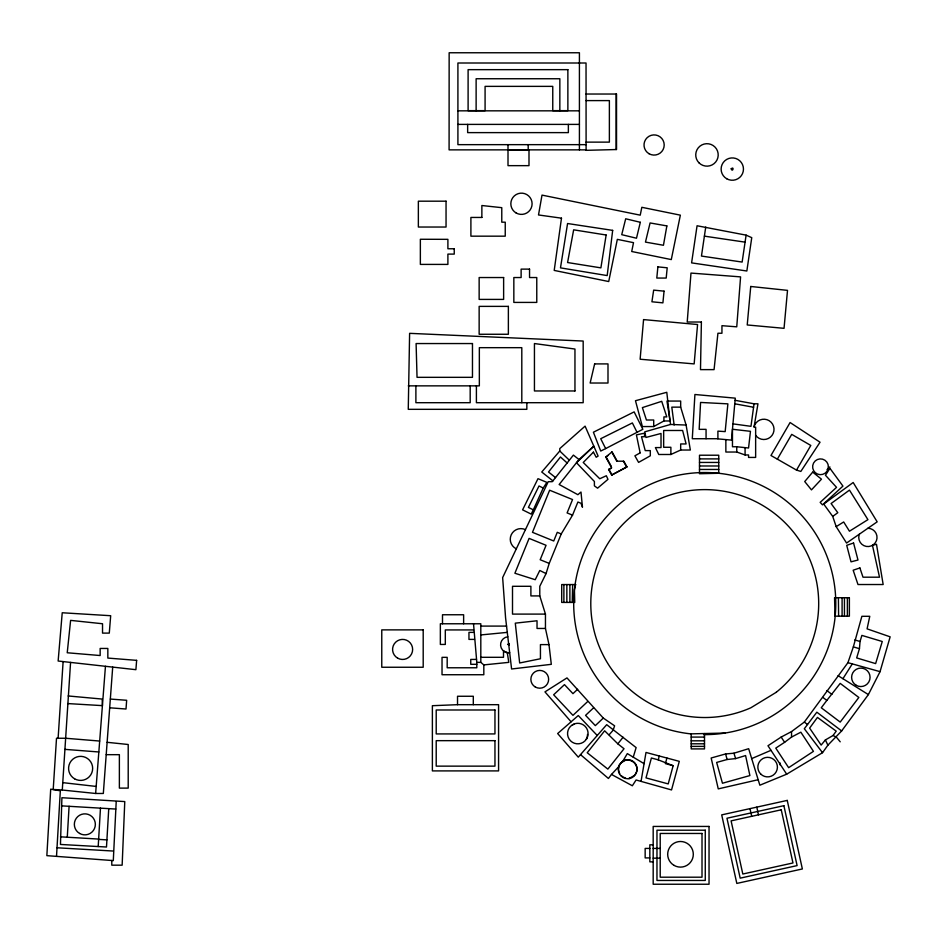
<?xml version="1.0" encoding="UTF-8"?>
<svg xmlns="http://www.w3.org/2000/svg" width="937" height="937" viewBox="0 0 937 937"><rect width="100%" height="100%" fill="white"/><g stroke="black" fill="none" stroke-linecap="round" stroke-linejoin="round"><path stroke-width="1.41" d="M572.226 602.421L572.659 584.559M526.84 402.699L526.84 409.328L408.263 409.328L409.61 333.338L583.177 341.045L583.177 402.699L476.406 402.699L476.406 385.857M108.751 808.631L106.49 847.013L60.46 844.448L61.912 797.715L124.773 801.58L122.15 865.179L111.784 865.179L111.784 860.494M58.117 738.251L63.119 661.581M56.525 856.219L60.331 790.793L50.703 789.165L46.85 855.657L113.295 860.611L116.211 801.58M70.568 662.412L62.287 790.032L95.633 793.475L103.328 793.475L112.698 667.109M67.277 837.233L69.092 806.3M98.209 846.533L100.47 808.151M619.334 765.353L619.919 764.17M95.633 793.475L105.448 666.301M859.44 648.697L860.049 641.505L861.876 635.403L882.256 641.505L875.638 663.607L856.676 657.926L859.44 648.697L853.349 646.881L861.876 616.3L869.77 616.3L867.088 628.856L890.15 636.832L880.054 671.653L868.376 694.598L841.649 730.942L827.886 745.184L822.534 752.692L786.682 774.185L759.848 785.206L748.663 748.698L733.952 753.207L725.589 753.957L711.16 757.998L718.257 788.884L758.162 779.713M725.859 439.594L725.859 452.032L736.751 452.032L745.079 454.96L748.558 454.96L748.558 457.432L755.644 457.432L755.644 427.143L754.039 427.143L757.963 403.8L754.039 403.8L750.97 426.323L732.957 423.875M705.737 227.035L701.462 256.07L742.139 262.067L746.11 235.14L697.069 225.758L691.6 262.875L746.848 271.004L751.755 237.658L746.11 235.14M641.049 781.376L646.003 752.446L679.29 761.348L671.536 789.938L636.094 779.994L632.346 785.768L611.498 774.43L608.418 778.471L580.507 754.636M658.242 759.848L651.402 757.998L646.003 777.897L668.21 783.906L673.141 765.705L658.242 759.848L659.273 756.042M666.921 757.998L665.399 763.608L673.141 765.705M633.248 757.166L636.129 747.597L606.696 724.688L578.281 757.166L557.656 733.542L578.281 715.528L597.244 735.486M579.007 459.552L573.409 455.101L552.256 481.688L548.239 481.688L502.642 577.59L505.582 617.858L511.59 668.995L551.307 664.333L548.988 644.609L545.451 628.458L545.451 614.098L539.782 595.92L539.782 586.293L546.06 573.585L549.223 563.406L561.24 533.938L572.542 515.151L577.895 502.021L580.987 503.274L582.474 507.233L580.987 492.019L577.895 494.701L559.143 484.523L579.007 459.552L593.824 446.188L585.086 426.136L559.776 448.589L559.776 451.002L541.75 472.014L552.9 480.88M786.682 774.185L767.977 745.747L781.165 737.068L791.542 731.574L804.321 722.087L847.926 662.67L853.349 646.881M754.098 426.792L754.777 424.824A10.166 10.166 0 0 1 769.183 420.701A10.166 10.166 0 0 1 772.029 435.412A10.166 10.166 0 0 1 757.131 436.97L755.644 435.26M586.293 739.246L587.136 737.208A10.612 10.612 0 0 0 587.487 734.467M619.72 764.428L618.619 766.993A9.347 9.347 0 0 0 627.638 778.752C633.564 778.87 638.308 772.685 636.668 766.993A9.347 9.347 0 0 0 625.225 760.387L621.044 762.812M859.44 534.125L859.053 535.05A9.147 9.147 0 0 0 866.303 546.423A9.147 9.147 0 0 0 876.997 538.213A9.147 9.147 0 0 0 867.885 528.269M533.329 509.845L543.214 488.036L546.88 482.379L537.99 478.678L522.588 509.845L531.22 514.12L533.329 509.845L528.409 507.421L539.021 485.963L543.214 488.036M619.228 765.529L619.72 764.533M777.323 459.189L791.718 434.37L810.81 445.45L796.509 470.093L770.964 455.499L790.09 422.528L820.039 442.217L800.83 471.44L796.509 470.093M620.926 762.847L620.61 763.374L623.093 761.043A9.206 9.206 0 0 1 634.232 775.567L628.903 778.588L630.097 777.956M842.937 678.693L852.295 663.888M833.028 735.522L836.226 731.153L817.451 717.414L809.627 728.096L821.14 745.091L825.392 739.937L833.028 735.522L836.296 737.068L840.22 741.811M826.832 700.419L821.28 707.775L840.208 722.087L858.831 697.468L840.208 683.389L826.832 700.419L822.944 697.468M619.556 764.744L622.086 761.828M617.846 743.837L604.646 730.79L587.218 752.739L607.855 769.113L624.03 748.745L617.846 743.837L623.082 737.243M609.167 734.749L613.091 730.274L614.602 725.812L603.287 718.07L566.979 677.908L544.959 691.881L571.101 721.806M611.498 774.43L618.783 766.595M603.287 718.07L595.335 725.625L585.566 715.353L593.566 707.845M827.055 469.578L829.877 466.907M577.637 689.269L572.964 693.661L564.472 684.619L553.65 694.774L572.964 715.353L587.663 701.555M611.662 451.821L616.804 461.203L623.831 461.203L626.958 466.895L611.662 475.059L608.605 469.484L611.662 467.809L605.806 457.139L612.06 451.821L617.202 461.203M605.806 457.139L608.16 455.37M509.271 645.066L507.631 644.387L509.271 643.707M784.609 742.303L791.542 737.068L800.842 732.195L813.445 751.357L788.638 767.672L775.777 748.113L784.609 742.303L781.165 737.068M832.724 516.416L837.807 512.703L831.096 503.532L849.461 490.11L867.931 519.648L849.461 531.209L843.675 521.968L836.191 526.653L846.556 543.05L877.173 521.839L853.174 482.508L823.693 504.047L832.724 516.416L836.191 526.653M653.71 426.558L663.911 420.971L670.037 420.971L666.793 392.298L635.473 400.72L642.384 426.558L653.71 426.558L653.71 420.01L646.425 420.01L642.384 407.607L661.721 401.317L666.793 416.895L663.911 416.895L663.911 420.971M608.605 469.484L611.041 468.371M611.662 475.059L626.958 466.895M605.653 448.589L642.841 429.298L634.15 411.882L593.402 432.215L600.722 451.048L605.653 448.589L600.722 438.715L632.37 422.938L636.996 432.215M620.739 763.151L622.543 761.664L627.322 753.606L644.082 763.667M670.576 424.449L644.773 431.84L645.921 437.462L661.018 433.468L661.018 447.581L655.396 447.581L658.77 454.492L670.88 454.492L680.672 450.029L690.346 450.029L686.107 425.047L680.672 407.138L680.672 401.059L666.968 401.059L670.576 424.449L686.107 425.047M751.697 758.607L770.987 750.326M572.273 724.992L574.135 724.219M735.615 758.607L745.583 755.562L749.893 775.567L722.462 783.238L716.641 762.437L727.135 759.497L735.615 758.607L733.952 753.207M480.81 657.306L503.497 657.306L503.497 650.957L507.28 652.667L509.681 652.667M473.525 623.773L476.804 662.365L480.81 662.365L483.82 664.907L508.791 662.365L507.28 652.667M480.81 634.935L507.292 632.381M457.525 704.683L432.379 705.702L432.379 770.905L498.578 770.905L498.578 704.683L457.525 704.683L457.525 696.261L473.302 696.261L473.302 704.683M586.035 94.028L616.534 94.028L616.534 149.533L586.105 150.33L586.035 63.002L457.912 63.002L457.912 144.649L586.035 144.649M724.933 733.062L690.733 733.87A131.051 131.051 0 0 1 596.436 529.792A131.051 131.051 0 0 1 820.871 542.851A131.051 131.051 0 0 1 703.546 734.62M586.035 100.599L609.378 100.599L609.378 142.131L586.035 142.131M457.912 110.835L579.417 110.835M457.912 124.398L579.417 124.398M586.105 149.861L449.092 149.861L449.151 52.765L579.417 52.765L579.417 149.861M408.263 385.857L479.346 385.857L479.346 347.674L521.804 347.674L521.804 402.699M680.672 407.138L671.806 407.138L674.136 425.047M717.906 438.727L692.291 438.727L694.914 394.5L735.276 398.155L731.481 440.109L717.906 438.879L717.906 431.125L725.168 431.617L727.885 403.859L700.571 402.442L699.166 429.345L706.065 429.345L706.065 438.727M736.751 446.75L732.465 446.75L732.465 429.263L750.467 431.325L748.558 448.003L736.751 446.75L736.751 452.032M699.494 458.896L718.749 458.896M699.494 462.445L718.749 462.445M699.494 465.982L718.749 465.982M699.494 469.46L718.749 469.46M539.782 595.92L530.892 595.92L530.892 586.293L512.504 586.293L512.504 614.098L545.451 614.098M480.81 626.092L506.554 626.092M545.451 628.458L537.03 628.458L537.03 620.774L515.291 623.152L519.66 662.974L540.438 658.758L540.438 644.609L548.988 644.609M473.525 629.933L445.309 629.933L445.309 644.445L440.355 644.445L440.355 623.773L480.81 623.773L480.81 662.365M473.771 632.381L468.957 632.381L468.957 639.397L474.485 639.397M476.5 659.425L470.749 659.425L470.749 664.31L476.804 664.31M691.201 737.079L704.507 737.079M691.201 740.816L704.507 740.816M691.201 743.802L704.507 743.802M691.201 746.391L704.507 746.391M106.197 754.672L119.374 754.672L119.374 788.111L128.205 788.111L128.205 744.505L107.123 742.303M653.183 844.811L649.833 844.811L649.833 861.853L653.183 861.853M649.833 848.418L645.16 848.418L645.16 857.917L649.833 857.917M653.183 848.418L660.21 848.418M653.183 858.175L660.21 858.175M508.006 149.861L528.199 150.33L528.199 144.649M61.912 805.879L115.778 809.053M60.46 836.823L98.643 839.072M98.631 839.388L106.912 839.88M57.016 847.774L113.295 851.042M67.675 703.57L102.414 705.631L102.18 699.061L68.132 695.957M62.287 790.032L53.21 789.446L56.513 738.251L65.625 738.251L99.685 741.05M110.32 699.061L126.659 700.279L126.015 709.016L109.676 707.798M64.911 749.366L98.842 751.978M62.767 782.641L96.183 786.436M704.39 236.147L745.079 242.144M735.088 400.31L754.039 403.8M734.772 403.8L753.571 407.255M847.926 662.67L880.054 671.653M854.79 639.936L860.049 641.505M572.542 515.151L567.096 512.926L572.542 499.55L549.632 490.215L532.474 532.321L553.744 540.989L557.269 532.321L561.24 533.938M549.223 563.406L540.18 559.729L546.06 545.299L529.1 538.388L514.893 573.245L535.226 579.71L539.782 570.481L546.06 573.585M838.088 675.671L868.376 694.598M826.832 690.546L831.904 694.387M841.649 730.942L816.841 712.19L804.321 728.74L822.534 752.692M804.321 722.087L807.53 724.512M555.524 477.589L548.52 472.014L560.467 456.998L567.143 462.972M559.776 451.002L569.333 460.208M623.433 461.203L626.548 466.895M606.216 457.139L611.404 466.626M609.003 469.484L612.06 475.059M825.392 739.937L827.886 745.184M725.589 753.957L727.135 759.497M756.791 807.132L758.49 814.827M749.987 808.631L751.697 816.326M838.404 597.712L838.615 616.171M847.376 597.712L847.376 616.171M844.436 597.712L844.436 616.171M842.094 597.712L842.094 616.171M791.542 731.574L791.542 737.068M780.228 763.034L780.228 765.107M745.079 448.003L745.079 454.96M704.507 733.542L704.507 748.909L691.201 748.909L691.201 733.858M680.672 450.029L680.672 443.951L686.107 443.951L682.604 430.481L663.654 430.481L663.654 447.277L670.88 447.277L670.88 454.492M616.136 94.028L616.136 149.533M569.895 584.559L569.895 602.421M568.361 124.398L568.361 132.621L467.645 132.621L467.645 124.398M566.85 584.559L566.85 602.421M563.887 584.559L563.887 602.421M559.846 110.648L559.846 78.743L476.125 78.743L476.125 110.648M528.995 149.861L528.995 165.65L508.006 165.65L508.006 144.649M483.82 664.907L483.82 674.734L442.03 674.734L442.03 657.341L447.183 657.341L447.183 667.776L476.804 667.776L476.804 662.365M470.187 385.857L470.187 402.699L415.887 402.699L415.887 385.857M463.628 623.773L463.628 614.754L442.498 614.754L442.498 623.773M516.322 548.836A10.623 10.623 0 0 1 511.286 534.676A10.623 10.623 0 0 1 525.446 529.639M509.365 652.738A8.011 8.011 0 0 1 500.616 645.546A8.011 8.011 0 0 1 507.807 636.797M625.342 777.944A9.206 9.206 0 0 1 621.219 775.555M619.755 773.646A9.206 9.206 0 0 1 618.83 766.665M701.391 322.012L700.489 369.623L714.064 369.623L717.929 333.244L721.947 333.244L721.947 325.689L736.751 326.826L740.581 276.883L690.979 273.077L687.219 322.012L701.391 322.012M136.638 660.351L135.9 669.686L58.141 661.03L62.229 612.763L110.683 615.714L109.289 633.107L102.531 633.107L102.531 623.749L70.615 620.376L67.23 652.761L100.154 655.537L100.154 648.451L107.837 648.451L107.837 658.079L136.638 660.351M643.567 319.587L640.123 359.222L694.153 363.907L697.573 324.518L643.567 319.587M750.736 286.476L747.222 324.963L784.046 328.325L787.513 290.365L750.736 286.476M664.052 291.149L662.904 302.862L651.918 301.784L653.663 290.13L664.052 291.149M657.891 266.881L656.79 278.055L666.195 278.055L667.203 267.795L657.891 266.881M612.669 230.373L607.188 275.583L560.478 267.865L567.576 223.521L612.669 230.373M731.2 168.789C732.582 173.122 734.573 165.72 731.2 168.789M561.486 218.169L554.212 270.418L608.722 281.545L617.331 239.357L633.517 242.66L631.714 251.503L671.29 259.584L680.356 215.159L641.833 207.3L640.229 215.159L542.008 195.107L538.506 214.96L561.486 218.169M606.145 235.011L600.886 267.865L567.576 262.536L573.655 229.823L606.145 235.011M828.402 467.001L828.085 469.027A7.894 7.894 0 0 1 815.272 472.67A7.894 7.894 0 0 1 817.392 459.528A7.894 7.894 0 0 1 828.402 467.001M666.863 225.911L663.443 245.271L645.464 242.097L650.079 222.947L666.863 225.911M594.632 363.907L590.146 383.022L607.996 383.022L607.996 363.907L594.632 363.907M575.623 584.559L574.44 589.56L574.744 602.421L561.708 602.421L561.708 584.559L575.623 584.559M640.322 222.292L636.492 238.221L621.735 234.672L625.693 218.778L640.322 222.292M829.948 468.336L825.462 475.27L836.542 487.345L820.18 502.361L822.487 504.867L842.937 486.104L829.948 468.336M586.703 738.707L585.075 740.827A10.26 10.26 0 0 1 570.551 740.827A10.26 10.26 0 0 1 570.551 726.316L572.683 724.676A10.26 10.26 0 0 1 586.703 738.707M812.707 472.107L804.731 481.559L811.465 489.875L821.468 479.182L812.707 472.107M593.426 452.138L583.236 462.48L599.762 478.76L606.333 475.75L607.972 479.334L597.583 488.177L594.398 485.858L594.398 481.489L576.489 462.714L593.824 446.188L598.111 456.073L596.19 457.256L593.426 452.138M776.234 692.302L750.842 707.786A113.951 113.951 0 0 1 590.814 601.308A113.951 113.951 0 0 1 754.941 501.272A113.951 113.951 0 0 1 776.234 692.302M640.147 452.876L634.899 455.815L638.589 462.398L650.313 455.815L650.313 450.603L645.23 450.603L641.494 436.724L644.562 436.724L644.457 433.199L636.399 434.873L640.147 452.876M853.56 543.003L846.72 545.334L851.019 561.837L857.987 560.021L853.56 543.003M859.885 567.939L853.162 570.211L857.987 584.524L883.158 584.524L876.493 544.28L872.464 545.334L879.515 577.192L863 577.192L859.885 567.939M787.244 800.409L721.701 814.874L736.822 883.427L802.365 868.962L787.244 800.409M783.882 805.679L726.96 818.235L740.183 878.156L797.106 865.601L783.882 805.679M781.247 809.802L731.094 820.871L742.818 874.022L792.971 862.965L781.247 809.802M718.749 473.279L699.494 473.735L699.494 455.218L718.749 455.218L718.749 473.279M567.869 69.654L468.102 69.654L468.102 110.648L485.085 110.648L485.085 86.368L552.76 86.368L552.76 110.648L567.869 110.648L567.869 69.654M446.047 201.186L418.359 201.186L418.359 227.035L446.047 227.035L446.047 201.186M481.864 217.443L470.901 217.443L470.901 236.171L505.242 236.171L505.242 222.186L501.775 222.186L501.775 207.674L481.864 205.519L481.864 217.443M454.246 248.762L447.898 248.762L447.898 239.333L420.362 239.263L420.362 264.41L447.898 264.41L447.898 254.103L454.246 254.103L454.246 248.762M529.546 269.118L521.124 269.118L521.124 277.539L513.839 277.539L513.839 302.417L536.772 302.417L536.772 277.539L529.546 277.539L529.546 269.118M503.626 277.539L479.147 277.539L479.147 299.407L503.626 299.407L503.626 277.539M508.369 306.376L479.147 306.376L479.147 334.263L508.369 334.263L508.369 306.376M472.471 343.551L416.098 343.551L417.035 377.33L472.471 377.33L472.471 343.551M574.955 390.963L534.441 390.963L534.441 343.551L574.955 349.044L574.955 390.963M849.379 597.712L834.562 597.712L835.008 616.171L849.379 616.171L849.379 597.712M423.196 629.875L381.769 629.875L381.769 667.249L423.196 667.249L423.196 629.875M494.959 709.988L436.209 709.988L436.209 733.929L494.959 733.929L494.959 709.988M494.959 740.663L436.209 740.663L436.209 766.138L494.959 766.138L494.959 740.663M709.04 826.434L653.183 826.434L653.183 884.235L709.04 884.235L709.04 826.434M705.268 830.205L656.966 830.205L656.966 880.452L705.268 880.452L705.268 830.205M702.012 833.462L660.21 833.462L660.21 877.196L702.012 877.196L702.012 833.462M535.308 687.008A8.89 8.89 0 0 0 548.649 679.313A8.89 8.89 0 0 0 535.308 671.606A8.89 8.89 0 0 0 535.308 687.008M74.597 778.811A12.04 12.04 0 0 0 92.658 768.387A12.04 12.04 0 0 0 74.597 757.963A12.04 12.04 0 0 0 74.597 778.811M79.598 833.45A10.494 10.494 0 0 0 95.351 824.349A10.494 10.494 0 0 0 79.598 815.26A10.494 10.494 0 0 0 79.598 833.45M397.593 658.114A10.026 10.026 0 0 0 412.643 649.435A10.026 10.026 0 0 0 397.593 640.744A10.026 10.026 0 0 0 397.593 658.114M726.714 178.756A11.162 11.162 0 0 0 743.463 169.082A11.162 11.162 0 0 0 726.714 159.407A11.162 11.162 0 0 0 726.714 178.756M699.025 162.862A11.232 11.232 0 0 0 717.824 157.826A11.232 11.232 0 0 0 704.062 144.075A11.232 11.232 0 0 0 699.025 162.862M649.06 153.738A10.096 10.096 0 0 0 664.204 144.989A10.096 10.096 0 0 0 649.06 136.252A10.096 10.096 0 0 0 649.06 153.738M516.146 212.98A10.635 10.635 0 0 0 532.099 203.774A10.635 10.635 0 0 0 516.146 194.568A10.635 10.635 0 0 0 516.146 212.98M856.231 685.322A9.229 9.229 0 0 0 870.075 677.334A9.229 9.229 0 0 0 856.231 669.334A9.229 9.229 0 0 0 856.231 685.322M760.715 774.032A9.78 9.78 0 0 0 777.078 769.64A9.78 9.78 0 0 0 765.096 757.658A9.78 9.78 0 0 0 760.715 774.032M674.09 865.401A12.813 12.813 0 0 0 693.31 854.31A12.813 12.813 0 0 0 674.09 843.206A12.813 12.813 0 0 0 674.09 865.401"/></g></svg>
